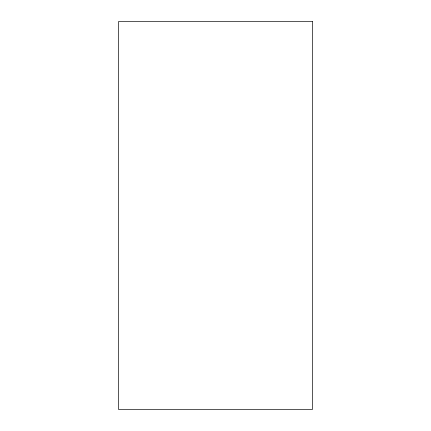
<?xml version="1.0" encoding="UTF-8"?>
<svg xmlns="http://www.w3.org/2000/svg" width="431" height="431" viewBox="0 0 431 431"><rect width="100%" height="100%" fill="white"/><g stroke="black" fill="none" stroke-linecap="round" stroke-linejoin="round"><path stroke-width="0.65" d="M312.475 21.55L118.525 21.55L118.525 409.45L312.475 409.45L312.475 21.55"/></g></svg>
